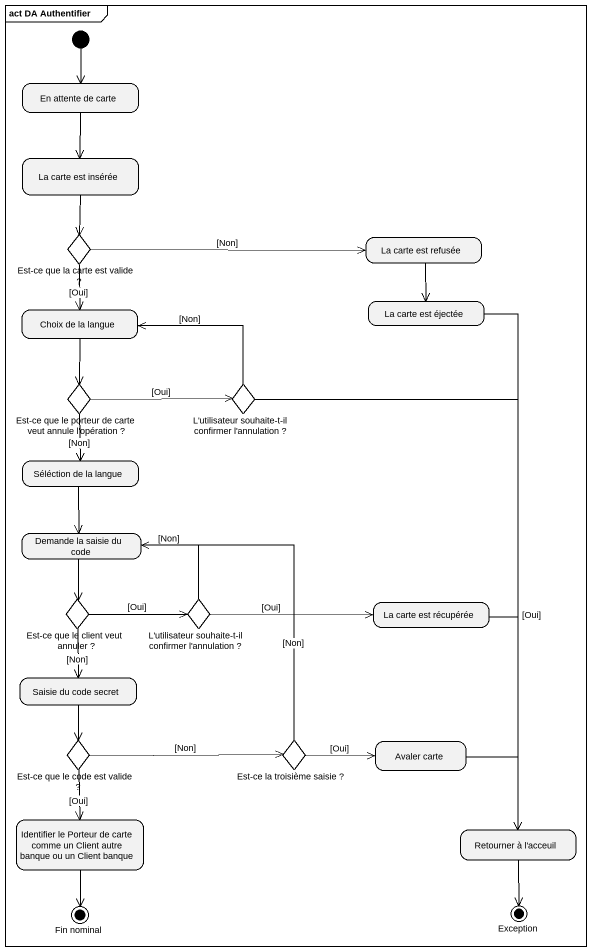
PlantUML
@startuml
mainframe act DA Authentifier
hide empty description
state "En attente de carte" as En_attente_de_carte
state "La carte est insérée" as La_carte_est_insérée
state "Est-ce que la carte est valide ?" as Est_ce_que_la_carte_est <<choice>>
state "La carte est refusée" as La_carte_est_refusée
state "La carte est éjectée" as La_carte_est_éjectée
state "Choix de la langue" as Choix_de_la_langue
state "Est-ce que le porteur de carte veut annule l'opération ?" as Est_ce_que_le_porteur_de <<choice>>
state "L'utilisateur souhaite-t-il confirmer l'annulation ?" as L_utilisateur_souhaite_t_il <<choice>>
state "Séléction de la langue" as Séléction_de_la_langue
state "Demande la saisie du code" as Demande_la_saisie_du_code
state "Est-ce que le client veut annuler ?" as Est_ce_que_le_client_veut <<choice>>
state "L'utilisateur souhaite-t-il confirmer l'annulation ?" as L_utilisateur_souhaite_t_il_2 <<choice>>
state "La carte est récupérée" as La_carte_est_récupérée
state "Saisie du code secret" as Saisie_du_code_secret
state "Est-ce que le code est valide ?" as Est_ce_que_le_code_est <<choice>>
state "Est-ce la troisième saisie ?" as Est_ce_la_troisième_saisie <<choice>>
state "Avaler carte" as Avaler_carte
state "Identifier le Porteur de carte comme un Client autre banque ou un Client banque" as Identifier_le_Porteur_de
state "Retourner à l'acceuil" as Retourner_à_l_acceuil
state "Fin nominal" as Fin_nominal <<end>>
state "Exception" as Exception_ <<end>>
[*] --> En_attente_de_carte
En_attente_de_carte --> La_carte_est_insérée
La_carte_est_insérée --> Est_ce_que_la_carte_est
Est_ce_que_la_carte_est -right-> La_carte_est_refusée : [Non]
Est_ce_que_la_carte_est --> Choix_de_la_langue : [Oui]
La_carte_est_refusée --> La_carte_est_éjectée
La_carte_est_éjectée --> Retourner_à_l_acceuil
Choix_de_la_langue --> Est_ce_que_le_porteur_de
Est_ce_que_le_porteur_de -right-> L_utilisateur_souhaite_t_il : [Oui]
Est_ce_que_le_porteur_de --> Séléction_de_la_langue : [Non]
L_utilisateur_souhaite_t_il -left-> Choix_de_la_langue : [Non]
L_utilisateur_souhaite_t_il --> Retourner_à_l_acceuil : [Oui]
Séléction_de_la_langue --> Demande_la_saisie_du_code
Demande_la_saisie_du_code --> Est_ce_que_le_client_veut
Est_ce_que_le_client_veut -right-> L_utilisateur_souhaite_t_il_2 : [Oui]
Est_ce_que_le_client_veut --> Saisie_du_code_secret : [Non]
L_utilisateur_souhaite_t_il_2 -left-> Demande_la_saisie_du_code : [Non]
L_utilisateur_souhaite_t_il_2 -right-> La_carte_est_récupérée : [Oui]
La_carte_est_récupérée --> Retourner_à_l_acceuil
Saisie_du_code_secret --> Est_ce_que_le_code_est
Est_ce_que_le_code_est -right-> Est_ce_la_troisième_saisie : [Non]
Est_ce_que_le_code_est --> Identifier_le_Porteur_de : [Oui]
Est_ce_la_troisième_saisie -up-> Demande_la_saisie_du_code : [Non]
Est_ce_la_troisième_saisie -right-> Avaler_carte : [Oui]
Avaler_carte --> Retourner_à_l_acceuil
Identifier_le_Porteur_de --> Fin_nominal
Retourner_à_l_acceuil --> Exception_
@enduml
